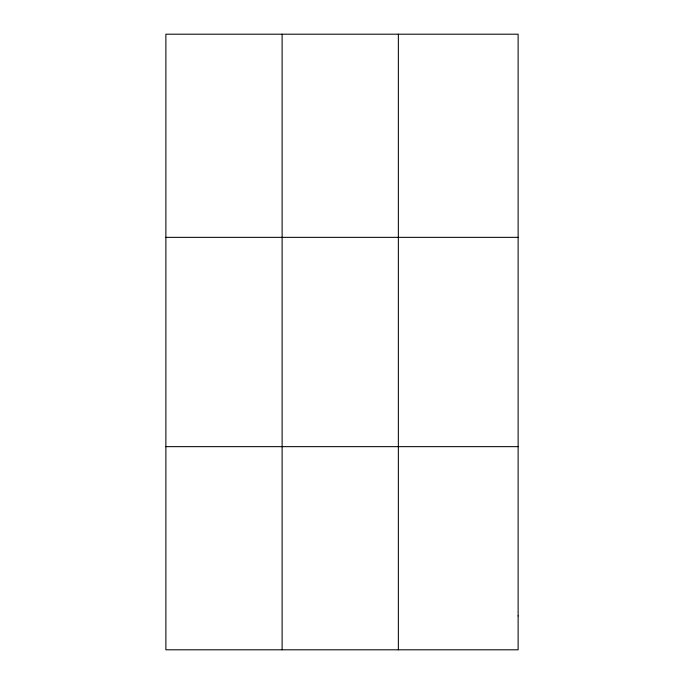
<?xml version="1.0" encoding="UTF-8"?>
<svg xmlns="http://www.w3.org/2000/svg" width="684" height="684" viewBox="0 0 684 684"><rect width="100%" height="100%" fill="white"/><g stroke="black" fill="none" stroke-linecap="round" stroke-linejoin="round"><path stroke-width="1.03" d="M282.116 649.8L282.116 34.2M398.362 649.8L398.362 34.2M165.879 237.348L518.121 237.348M165.879 446.652L518.121 446.652M518.121 615.942L518.121 649.8L165.879 649.8L165.879 34.2L518.121 34.2L518.121 615.942"/></g></svg>
